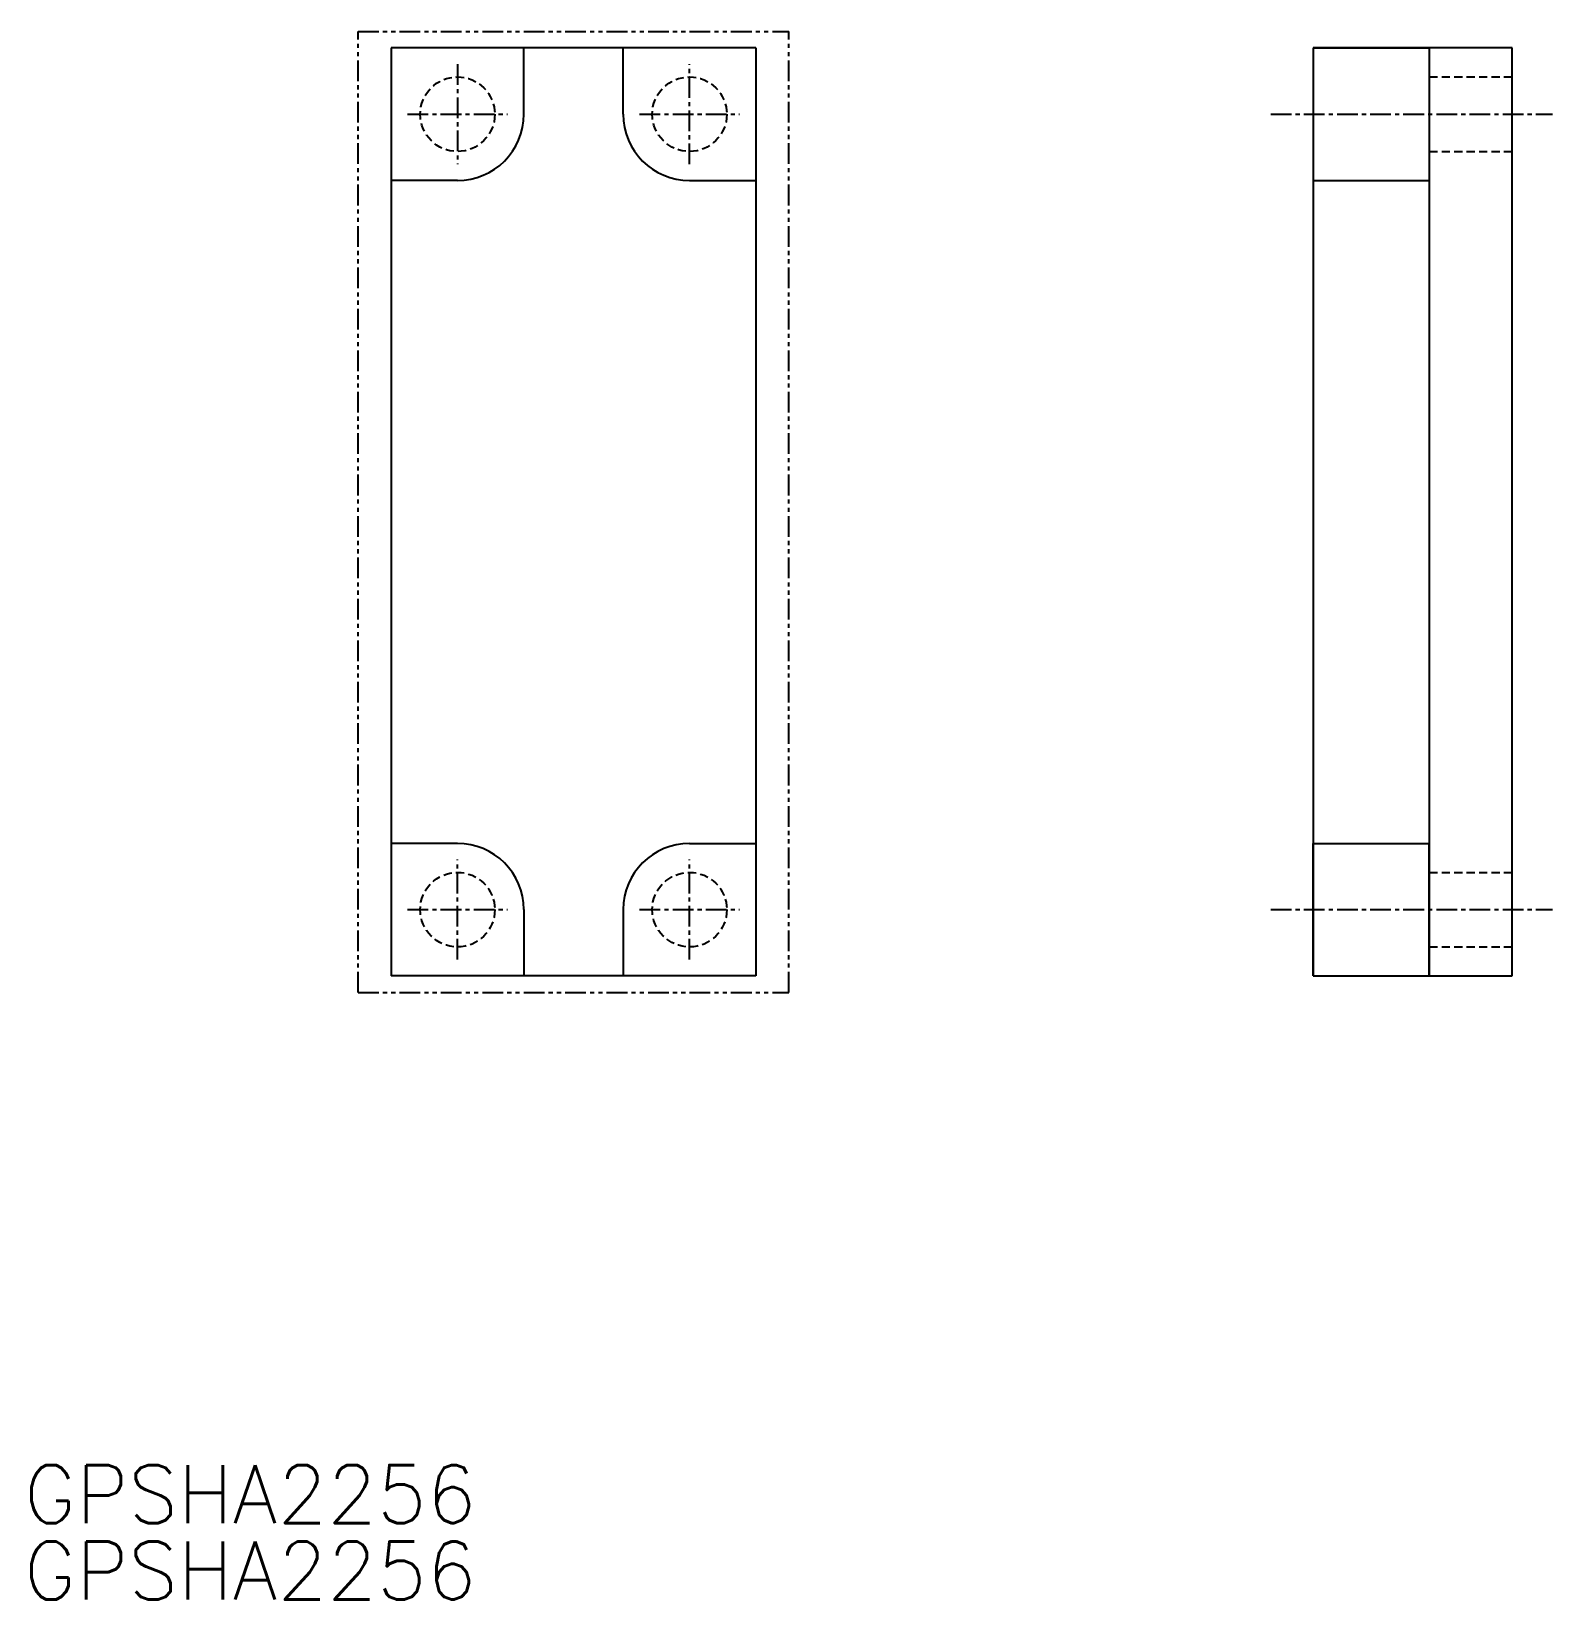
# Model space of a CAD drawing. Extents: x 39.7 to 131.5, y 240 to 334.6.
import ezdxf

# ---------------------------------------------------------------- set-up
doc = ezdxf.new("R2010")
doc.units = 0
for name, pattern in [('CENTER', [2, 1.25, -0.25, 0.25, -0.25]), ('DASHED', [0.75, 0.5, -0.25]), ('PHANTOM', [2.5, 1.25, -0.25, 0.25, -0.25, 0.25, -0.25])]:
    doc.linetypes.add(name, pattern=pattern)
doc.layers.get('0').update_dxf_attribs({"linetype": 'CONTINUOUS'})
doc.layers.add('CENTER', color=1, linetype='CENTER')
doc.styles.get("Standard").update_dxf_attribs({"font": 'txt.shx', "bigfont": 'extfont.shx'})

msp = doc.modelspace()

# ---------------------------------------------------------------- linework, layer by layer
at = {"color": 3, "linetype": 'PHANTOM'}
for p, q in [((59.384, 334.63), (85.384, 334.63)), ((59.384, 334.63), (85.384, 334.63)), ((59.384, 276.63), (59.384, 334.63)), ((85.384, 276.63), (85.384, 334.63)), ((59.384, 276.63), (85.384, 276.63))]:
    msp.add_line(p, q, dxfattribs=at)
at = {"color": 7, "linetype": 'CONTINUOUS'}
for p, q in [((83.384, 333.63), (61.384, 333.63)), ((61.384, 333.63), (61.384, 277.63)), ((69.384, 329.63), (69.384, 333.63)), ((75.384, 329.63), (75.384, 333.63)), ((83.384, 333.63), (83.384, 277.63)), ((117.02, 333.63), (117.02, 277.63)), ((129.02, 333.63), (117.02, 333.63)), ((117.02, 333.63), (117.02, 325.63)), ((117.02, 333.63), (124.02, 333.63)), ((124.02, 333.63), (124.02, 277.63)), ((124.02, 333.63), (124.02, 325.63)), ((129.02, 277.63), (129.02, 333.63)), ((65.384, 325.63), (61.384, 325.63)), ((79.384, 325.63), (83.384, 325.63)), ((117.02, 325.63), (124.02, 325.63)), ((65.384, 285.63), (61.384, 285.63)), ((79.384, 285.63), (83.384, 285.63)), ((117.02, 277.63), (117.02, 285.63)), ((117.02, 277.63), (117.02, 285.63)), ((117.02, 285.63), (124.02, 285.63)), ((124.02, 277.63), (124.02, 285.63)), ((69.384, 281.63), (69.384, 277.63)), ((75.384, 281.63), (75.384, 277.63)), ((83.384, 277.63), (61.384, 277.63)), ((117.02, 277.63), (129.02, 277.63)), ((117.02, 277.63), (120.32, 277.63))]:
    msp.add_line(p, q, dxfattribs=at)
at = {"color": 3, "linetype": 'DASHED'}
for p, q in [((124.02, 331.88), (129.02, 331.88)), ((124.02, 327.38), (129.02, 327.38)), ((124.02, 283.88), (129.02, 283.88)), ((124.02, 279.38), (129.02, 279.38))]:
    msp.add_line(p, q, dxfattribs=at)
for centre in [(65.384, 329.63), (79.384, 329.63), (65.384, 281.63), (79.384, 281.63)]:
    msp.add_circle(centre, 2.25, dxfattribs=at)
at = {"color": 7, "linetype": 'CONTINUOUS'}
for centre, start, end in [((65.384, 329.63), 270, 0), ((79.384, 329.63), 180, 270), ((65.384, 281.63), 0, 90), ((79.384, 281.63), 90, 180)]:
    msp.add_arc(centre, 4, start, end, dxfattribs=at)
at = {"layer": 'CENTER', "color": 1, "linetype": 'CENTER'}
for p, q in [((65.384, 332.647), (65.384, 326.613)), ((79.384, 326.613), (79.384, 332.647)), ((62.367, 329.63), (68.402, 329.63)), ((76.367, 329.63), (82.402, 329.63)), ((114.453, 329.63), (131.463, 329.63)), ((65.384, 278.613), (65.384, 284.647)), ((79.384, 278.613), (79.384, 284.647)), ((62.367, 281.63), (68.402, 281.63)), ((76.367, 281.63), (82.402, 281.63)), ((114.453, 281.63), (131.463, 281.63))]:
    msp.add_line(p, q, dxfattribs=at)

# ---------------------------------------------------------------- texts
at = {"color": 7, "linetype": 'CONTINUOUS'}
for p in [(39.222, 244.615), (39.222, 239.994)]:
    msp.add_text('GPSHA2256', height=3.5, dxfattribs=at).set_placement(p)

doc.saveas('drawing.dxf')
